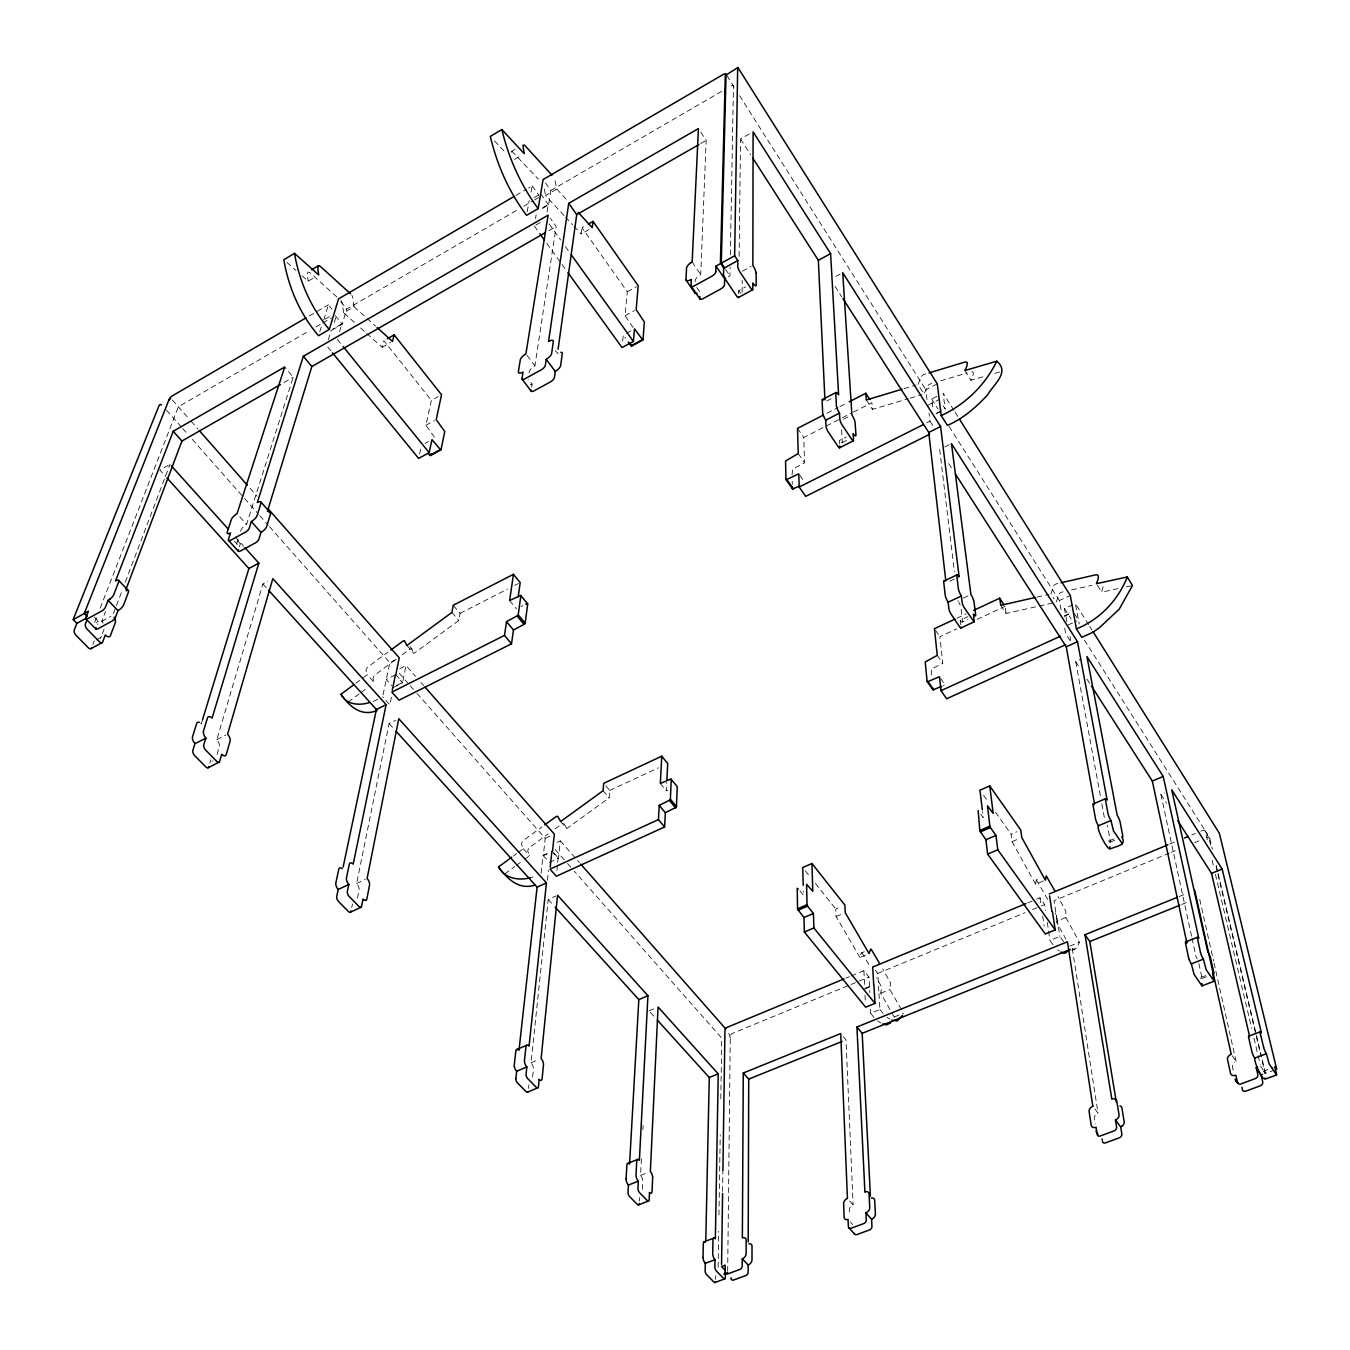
<?xml version="1.0" encoding="UTF-8"?>
<svg xmlns="http://www.w3.org/2000/svg" width="1350" height="1350" viewBox="0 0 1350 1350"><rect width="100%" height="100%" fill="white"/><g stroke="black" fill="none" stroke-linecap="round" stroke-linejoin="round"><path stroke-width="0.75" stroke-dasharray="5 3.75" d="M742.112 292.41L742.213 280.935A6.497 1.569 62.4 0 0 742.112 280.192M730.417 1038.049L728.156 1031.653M738.669 293.777L738.703 290.723L745.757 286.875M739.125 256.348L740.542 138.999L751.309 132.857M727.667 1271.396L730.283 1036.074A2.835 1.772 -42.2 0 1 732.392 1033.425L849.049 985.264M722.604 1191.409L722.908 1170.332M718.133 1267.279L718.689 1231.251M718.959 1214.933L720.225 1134.945M720.799 1098.697L721.71 1040.867L720.816 1037.07L574.391 871.273M715.669 1279.361L715.719 1275.649M728.325 276.75L729.945 275.856L730.114 267.148M730.333 254.829L733.472 85.877A3.999 1.333 -34.8 0 0 730.603 86.181L728.747 87.244M695.115 281.829L695.199 280.446A6.429 2.514 -35.5 0 1 695.773 279.045A6.531 2.548 -35.5 0 1 697.798 276.699A6.429 2.514 -35.5 0 1 700.717 274.641L706.168 140.417L700.65 131.946M642.482 1189.316L642.87 1181.233A4.691 2.042 69.9 0 0 641.79 1177.2A4.641 2.025 69.9 0 0 640.558 1175.411L641.419 1158.756M667.676 790.189L666.36 790.796L666.765 782.392M639.394 1201.112L639.562 1197.517M642.904 1129.579L643.123 1125.428M560.621 821.509L566.764 828.546L609.137 797.867L609.711 790.459L603.686 783.337M633.133 327.577L625.05 315.714L627.311 291.786L581.985 227.728L585.141 225.922M622.688 340.993L623.261 335.019L625.539 338.226M1071.849 950.569L1077.013 947.734L1079.426 942.216L1065.892 917.528L1065.791 911.031L1057.944 896.501M556.926 870.294L557.533 864.354M557.736 862.363L558.141 858.414L553.146 852.761M549.332 862.447L558.512 858.246L560.284 840.847L556.639 842.518M532.609 1076.929L533.436 1068.879A4.826 2.244 68.2 0 0 531.039 1062.821L548.218 899.454L555.677 896.079M528.525 1088.438L528.896 1084.86M547.442 880.267L548.488 870.362M1056.341 920.295L1056.341 915.587M541.097 873.231L543.054 855.411L548.353 852.981M416.998 693.377L545.214 838.299L543.308 855.681L548.826 853.149M589.072 229.483L581.141 233.989L581.985 227.728M1043.398 880.959L1035.636 884.199L1036.277 879.998L1040.259 878.31M531.647 387.18L532.119 384.075L528.711 379.569M529.082 373.039L529.318 371.604A6.21 2.379 -37.4 0 1 530.567 369.411A6.311 2.413 -37.4 0 1 532.946 367.116A6.21 2.362 -37.4 0 1 534.904 365.833L556.166 226.429L550.429 218.413M542.261 208.541L548.556 204.913L550.867 190.502L543.088 179.533M547.037 211.882L548.235 204.474L541.688 208.254M535.511 218.548L536.136 214.819M406.89 645.486L413.876 653.484L458.814 620.511L460.063 613.373L453.212 605.273M531.09 192.071L532.187 185.912L528.559 188.021M527.226 211.646L529.183 200.543M396.293 685.581L402.637 682.374L406.012 665.516L415.53 676.316M357.48 898.138L359.1 890.038A5.147 2.616 64.7 0 0 359.049 888.384A5.231 2.649 64.7 0 0 358.206 885.786A5.147 2.616 64.7 0 0 356.619 883.474L389.104 723.533L395.55 720.309M351.743 907.521L352.451 904.011M391.433 697.123L389.863 704.818L382.641 696.786M383.046 694.862L389.812 662.631L396.107 659.424M434.464 437.147L425.908 425.284L431.376 400.393L438.142 396.647M419.614 453.904L421.099 447.255M901.463 1009.597L889.869 989.499L890.561 982.868L882.681 968.895M894.324 1017.208L880.757 993.229L881.651 987.188L876.606 977.839M366.744 333.484L382.185 347.304L383.889 340.74L431.376 400.393M1118.087 588.634L1101.651 592.178L1103.507 585.478M865.418 955.108L859.933 957.403L861.249 953.033L865.046 951.412M332.032 330.092L342.225 324.202L346.697 309.049L518.467 209.318M217.029 754.498L219.341 746.567A5.468 2.886 61.3 0 0 216.793 739.699L262.879 583.976L267.84 581.31M209.824 763.222L210.836 759.797M339.609 331.594L341.904 323.798L333.045 328.911M328.337 339.711L331.273 329.94M334.311 322.498L336.589 314.904M1056.291 601.948L1059.328 593.595A3.172 1.772 -31.9 0 1 1061.235 592.329L1063.091 591.823M202.517 719.719L201.285 723.752A5.501 2.919 60.9 0 0 200.745 723.246M319.748 331.813L321.553 325.991M323.781 319.899L328.438 304.779L331.931 309.116M239.271 546.834L240.486 543.611M240.553 531.377L241.026 529.959A5.974 2.143 -40.4 0 1 244.097 526.179A5.906 2.109 -40.4 0 1 246.561 524.458L293.203 377.224L284.698 367.014M237.954 539.511L236.874 542.936A6.058 2.177 -40.5 0 0 238.815 544.32L240.249 543.729L237.482 540.658M982.851 376.836L970.903 380.278C971.798 378.574 976.151 370.001 970.498 371.925M94.112 616.984L98.364 621.337L97.217 624.324M113.467 613.457L115.695 607.567M116.438 605.61L122.394 589.916M125.364 582.053L169.999 464.333M100.592 638.415L101.419 636.255M102.296 633.96L104.186 628.982M92.914 644.423L94.213 641.031M103.089 623.126A5.771 3.122 58.2 0 0 101.756 621.422L105.519 611.584M96.457 617.794L94.196 623.633L98.364 621.337M100.237 608.074L177.761 408.375A3.578 1.097 -39.8 0 1 180.748 405.405L308.829 331.037M515.109 149.276L511.65 151.386L511.971 155.402M355.776 683.269L367.251 674.747L365.901 670.376L367.149 667.575L387.923 652.168M348.165 702.084L359.623 693.579M361.26 692.364L366.171 688.736M394.926 660.099L374.22 675.472L372.971 678.274L374.338 682.661L367.251 674.747M402.233 654.733L409.793 649.232A3.071 1.333 -40.4 0 1 411.429 648.726L413.876 653.484M513.354 856.018L516.662 853.588M518.316 852.39L523.26 848.745L521.438 844.037L522.433 841.202L542.008 826.841M504.833 873.821L514.688 866.582M516.341 865.367L522.923 860.541M524.559 859.342L529.504 855.714L527.664 850.989L528.643 848.154L548.167 833.844M555.053 828.833L562.208 823.719A2.886 1.502 -41 0 1 562.832 823.449M302.062 275.822L308.137 281.188L315.191 277.037M514.434 159.452L520.965 155.588M309.454 315.849L328.438 304.779M515.919 195.396L526.753 189.068M325.131 319.123L330.581 315.951M534.111 197.691L539.038 194.822M315.917 326.919L321.081 323.916M322.802 322.92L331.425 317.908M523.733 206.263L532.761 201.015M534.566 199.969L539.983 196.83M550.867 190.502L721.693 91.328M354.409 322.431L343.609 312.761L354.054 306.686L352.586 296.646A3.561 1.35 59 0 0 351.776 295.211M564.064 215.561L545.552 195.581L556.824 189.051L554.648 178.993A3.696 1.063 60.6 0 0 553.837 177.474M535.899 225.028L542.531 221.214M284.091 382.455L293.203 377.224M548.927 230.597L556.166 226.429M700.701 143.556L706.168 140.417M168.311 465.294L159.891 470.104L165.544 476.347M382.185 347.304L390.757 342.411M627.311 291.786L636.407 286.757M425.908 425.284L434.498 420.559M625.05 315.714L634.567 310.483M424.997 443.424L428.49 441.534M626.467 333.248L631.294 330.615M101.756 621.422L110.886 616.41M742.399 271.215L751.123 266.456M96.069 640.018L101.604 637.014M835.734 276.446L840.983 273.628M826.723 401.034L833.524 397.524M827.027 413.201L838.097 407.514M839.953 406.552L847.327 402.773M460.063 613.373L507.448 589.123M514.738 585.394L518.383 583.521M792.062 474.998L792.602 469.193L804.583 462.78L803.756 437.518L840.594 418.669M842.434 417.724L851.631 413.016M853.487 412.071L871.897 402.637L872.421 409.371L908.145 398.756M216.793 739.699L225.754 735.109M843.463 419.276L848.526 416.694M926.961 399.499L925.83 389.711L937.288 383.889M839.599 443.678L839.413 440.505L846.264 437.029M842.062 442.733L847.192 440.134M521.134 606.538L522.923 605.627M399.718 668.706L406.012 665.516M932.631 406.823L931.686 398.959L939.853 394.824M395.415 674.848L386.269 679.489L391.753 685.631M928.108 405.152L939.229 399.516M936.866 413.016L941.811 410.518M393.407 687.487L402.536 682.881L397.794 677.531M936.124 413.893L941.659 411.109M377.713 699.266L372.904 701.646M926.691 422.904L929.981 421.251L929.053 413.201M944.73 446.968L951.463 443.61M949.793 581.141L959.108 576.72M356.619 883.474L365.344 879.373M963.461 597.983L970.903 594.489M940.612 678.358L945.084 684.804L943.464 685.581M956.812 618.249L966.144 613.896M960.812 624.814L960.255 620.224L967.781 616.714M960.255 620.224A5.788 1.299 65 0 0 961.234 621.472A5.872 1.333 65 0 0 962.263 622.046L967.899 619.414M609.711 790.459L658.344 767.829M931.281 675.067L931.348 669.026L942.789 663.39L939.887 636.694L956.644 628.898M977.113 619.363L1005.041 606.352M545.214 838.299L552.504 834.924M1061.049 609.795L1059.362 600.531L1070.28 595.485M1066.838 621.557L1064.458 608.563L1073.537 604.378M1064.374 615.853L1069.672 613.423M1064.222 616.359L1069.74 613.828M1067.951 625.067L1076.692 621.067M1100.317 795.673L1075.68 661.551L1081.299 659.019M531.714 877.483L533.166 876.842M859.933 957.403L836.072 916.532L835.768 909.006L841.236 906.677M1035.636 884.199L1012.061 841.658L1011.066 834.199L1016.871 831.718M836.072 916.532L841.556 914.203M1012.061 841.658L1018.541 838.907M648.962 1010.846L654.429 1008.534M1191.544 936.158L1160.882 794.408L1164.51 792.872M531.039 1062.821L537.756 1059.986M1114.088 838.839L1108.755 841.067L1109.143 843.142M1110.054 842.265L1115.37 840.021M845.842 978.176L849.454 976.691M851.259 975.932L863.899 970.701L868.995 977.046L869.856 992.756M1027.721 902.88L1034.707 899.978M1036.446 899.269L1039.939 897.817L1044.731 904.534L1045.592 910.406M1169.741 844.087L1175.243 841.792M1191.729 834.975L1195.358 833.473M850.956 984.487L868.995 977.046M878.833 991.086L877.787 973.418L1025.089 912.651M1032.547 909.562L1039.517 906.694M1041.255 905.968L1044.731 904.534M1169.488 853.082L1054.063 900.686L1056.713 918.253M1171.429 852.272L1175.327 850.669M1194.412 842.788L1199.88 840.544M864.827 988.369L870.159 986.175M864.675 989.094L870.227 986.799M880.757 993.229L889.869 989.499M1065.892 917.528L1056.206 921.476L1065.892 939.094M873.939 1017.36L870.615 1013.276L879.93 1009.496L878.85 991.389M1053.067 944.764L1049.946 940.444L1059.851 936.427L1064.003 942.199M1179.259 896.535L1186.971 893.43M894.442 1016.938L903.572 1013.259M1069.757 946.131L1079.426 942.216M1181.689 904.5L1187.544 902.121M1200.825 831.212L1202.411 830.571A3.122 2.059 -30 0 1 1205.28 831.33L1207.406 840.257M640.558 1175.411L648.405 1172.34M1205.736 975.645L1200.487 977.501M1201.703 978.615L1206.832 976.607M1263.431 1071.546L1272.999 1067.293M1274.771 1069.942L1265.068 1073.537L1261.592 1058.771M904.028 388.648L915.958 385.071M940.596 380.852L967.106 372.938M910.136 398.166L922.033 394.639M925.746 373.899L923.822 374.541A3.426 1.586 -33.3 0 0 921.78 375.941L917.933 384.463L924.024 394.048L927.821 385.509A3.409 1.603 -33.2 0 1 929.863 384.126L931.787 383.484M994.781 373.376L1002.746 371.081M1036.868 597.105L1048.899 594.354M1071.63 589.899L1091.931 585.309M1000.755 605.323L1006.104 613.508L1054.198 602.674M1057.843 583.487L1055.97 583.993A3.189 1.772 -32 0 0 1054.063 585.276L1050.908 593.899L1054.08 598.894M1126.305 586.862L1132.464 585.529M511.852 151.2L538.431 179.213M1075.123 949.252L1072.372 948.898M861.401 952.931L861.604 952.914A2.767 0.878 67.2 0 1 862.515 953.707L870.362 967.123M1036.395 879.913L1048.309 900.484M563.827 823.331L566.764 828.546M880.841 1022.979L877.584 1020.954M890.123 1019.233L886.882 1017.191M1057.725 949.759L1059.278 950.94M286.875 262.406L295.988 270.456M360.585 327.949L365.209 332.1M336.859 296.933L310.112 272.869C305.404 268.937 308.154 279.855 308.137 281.188M354.054 306.686L375.57 326.143M494.539 140.923L505.778 152.904M172.328 400.005L188.443 418.23M565.481 217.097L572.602 224.775M574.037 226.311L581.141 233.989M556.824 189.051L568.148 201.403M262.879 583.976L267.098 588.617M389.104 723.533L393.339 728.207M548.218 899.454L553.787 905.614M650.362 1012.399L654.581 1017.039M235.254 536.895L243.591 546.159M850.365 1222.003L852.643 1224.534M234.394 541.181L237.161 544.252M523.26 848.745L529.504 855.714M543.054 855.411L548.117 861.097M239.743 516.797L246.561 524.458M849.69 1200.977L853.099 1204.791A4.539 3.189 -44 0 0 851.783 1205.499A4.59 3.223 -44 0 0 849.285 1209.533L849.487 1215.169M395.803 674.663L402.637 682.374M553.702 852.812L558.512 858.246M166.455 410.164L181.305 426.954M182.672 428.507L186.773 433.148M192.257 439.341L243.169 496.901M244.569 498.471L258.424 514.131M259.808 515.7L268.127 525.099M269.511 526.669L389.812 662.631M399.296 673.38L408.831 684.146M410.198 685.682L415.648 691.841M555.154 849.538L566.139 861.958M567.523 863.511L573.008 869.721M191.143 421.301L197.961 429.064M250.138 488.346L257.057 496.209M420.964 682.509L423.681 685.597M560.284 840.847L579.319 862.498M409.877 646.431L412.206 649.097M451.946 612.394L458.814 620.511M603.096 790.729L609.137 797.867M843.362 1036.716L845.994 1039.871L853.099 1204.791M509.608 600.564L516.476 608.901M660.336 783.489L666.36 790.796M327.746 347.001L331.273 351.304M337.314 339.39L340.824 343.71M879.93 1009.496L884.351 1014.947M799.875 890.865L803.436 895.303L803.334 891.338M335.306 315.596L342.225 324.202M340.875 301.776L346.697 309.049M875.239 970.245L877.787 973.418M805.292 870.733L810.371 877.112M815.451 883.491L835.768 909.006M527.057 355.404L534.904 365.833M1094.918 1109.008L1098.039 1113.142A4.725 3.476 -36.2 0 0 1094.259 1118.138L1095.154 1123.959M555.272 350.392L557.516 353.396A6.227 2.379 -37.1 0 1 558.276 353.008M534.246 225.973L538.734 232.183M546.784 243.354L559.71 261.259M562.056 264.499L566.747 270.996M549.197 223.965L560.689 240.013M565.38 246.544L568.89 251.454M540.675 193.86L548.556 204.913M532.187 185.912L538.869 195.278M980.826 814.303L983.256 817.695L982.547 811.806M983.526 795.268L988.318 802.035M995.507 812.194L1011.066 834.199M799.875 475.369L804.161 481.562M798.238 453.549L804.583 462.78M937.254 655.358L942.789 663.39M696.786 287.449L700.042 292.207M797.513 428.372L803.756 437.518M935.516 630.315L939.887 636.694M692.162 261.968L700.751 274.607M1232.213 1055.717L1236.128 1061.471A4.86 3.628 -30.9 0 0 1234.474 1062.399M1108.637 840.898L1109.464 841.928A5.468 1.131 66.3 0 0 1110.308 840.881L1107.743 827.027A5.383 1.097 66.3 0 0 1107.253 825.356M1263.988 1071.917L1264.899 1073.284M725.625 269.426L729.945 275.856M1260.579 1066.044L1265.439 1073.284L1262.064 1059.007M866.278 399.988L872.421 409.371M740.542 138.999L750.684 154.828M835.009 286.301L841.792 296.865M948.696 463.556L952.088 468.821M1075.68 661.551L1080.203 668.587M1086.953 679.134L1090.344 684.399M1160.882 794.408L1166.518 803.183M929.981 421.251L934.132 427.748M1070.027 640.541L1065.707 633.791L1064.34 626.181M726.975 75.617L734.079 87.008M739.597 95.715L925.83 389.711M931.686 398.959L938.216 409.269M949.101 426.448L1059.362 600.531M1064.458 608.563L1071.158 619.144M1084.388 640.035L1207.119 833.76L1211.254 846.112M1205.061 830.992L1209.769 838.417L1212.368 849.268M943.161 405.743L945.354 409.236M1074.263 613.491L1078.515 620.241M953.961 410.417L943.11 393.171L945.118 408.848M955.041 412.138L958.298 417.302M1088.623 624.645L1075.342 603.534L1079.241 624.038M1089.72 626.4L1091.914 629.893M964.879 370.524L970.903 380.278M1097.466 585.411L1101.651 592.178M1055.177 912.904L1055.886 914.338M1216.164 865.299L1217.616 871.391M1218.088 873.433L1261.609 1057.067M1216.114 866.632L1217.531 872.674M1218.021 874.682L1255.871 1034.606M1256.361 1036.648L1260.681 1054.907M1212.114 860.22L1214.021 868.337M1215.439 874.361L1251.737 1028.497M1254.015 1038.184L1257.66 1053.692M1258.116 1055.632L1260.158 1064.306M1199.745 899.454L1213.566 960.981M1214.021 963.022L1215.405 969.182M1215.861 971.224L1236.128 1061.471M1233.158 1070.061L1232.381 1066.551A4.86 3.628 -30.9 0 1 1232.82 1064.323A4.928 3.679 -30.9 0 1 1234.491 1062.366M1198.868 963.529L1201.804 977.096A5.147 0.979 67 0 1 1201.905 978.176A5.231 0.996 67 0 1 1201.213 978.396L1200.589 977.653L1200.825 978.699M1191.999 938.199L1195.999 956.694A5.113 0.979 66.9 0 1 1197.129 958.719M1101.836 803.925L1104.874 820.429M1070.044 636.508L1070.753 640.322M544.388 189.051L545.552 195.581M1072.322 948.594L1098.039 1113.142M1057.134 918.422L1059.851 936.427M1005.311 608.141L1006.104 613.508M1047.313 922.438L1049.946 940.444M1042.672 915.975L1044.124 925.965M1039.939 897.817L1040.783 903.673M961.149 609.339L962.567 621A5.788 1.299 65 0 1 962.246 622.046M939.668 449.483L954.399 571.624M343.609 312.761L342.174 302.721A3.561 1.367 58.9 0 0 340.808 300.544M841.607 429.84L842.299 441.973A6.176 1.468 63.6 0 1 841.792 442.817A6.278 1.502 63.6 0 1 840.544 441.973A6.176 1.468 63.6 0 1 839.413 440.505M870.396 1009.26L870.615 1013.276M863.899 970.701L864.726 986.411M864.996 995.119L865.316 1001.143M792.214 481.393L792.281 484.464M738.703 290.723A6.547 1.603 62.5 0 0 739.969 292.376A6.649 1.62 62.5 0 0 741.015 293.304M957.892 600.615A5.737 1.282 64.9 0 1 958.416 601.442M958.922 602.353A5.737 1.282 64.9 0 1 960.204 605.205M532.119 384.075A6.261 2.413 -37.5 0 1 530.212 384.902M212.929 761.197A5.586 2.987 61.4 0 1 212.254 760.894M1206.9 837.658A3.105 2.059 -29.9 0 1 1209.769 838.417"/><path stroke-width="1.5" d="M864.911 1191.898A4.573 3.206 -43.5 0 1 866.43 1191.611A4.641 3.257 -43.5 0 1 868.185 1192.168A4.573 3.206 -43.5 0 1 869.046 1193.788L869.754 1207.896A4.607 3.24 -43.8 0 1 865.924 1212.806L866.261 1220.231A2.936 2.076 -44.2 0 1 864.017 1223.471L851.209 1228.213A3.426 2.413 -44.5 0 1 848.357 1226.475L848.07 1219.472L846.754 1219.674A4.657 3.274 -44.3 0 1 844.138 1217.346L843.615 1203.204A4.607 3.206 -44 0 1 845.454 1199.694A4.556 3.172 -44 0 1 847.429 1198.446L840.729 1033.56L743.276 1073.014L742.365 1237.916A4.506 3.054 -46.4 0 1 744.441 1237.731A4.573 3.088 -46.4 0 1 745.808 1238.692A4.506 3.054 -46.4 0 1 746.179 1239.874L746.111 1253.947A4.539 3.088 -46.8 0 1 745.369 1256.158A4.607 3.122 -46.8 0 1 743.681 1258.031A4.539 3.088 -46.8 0 1 742.264 1258.808L748.136 1264.95L748.119 1272.341A2.902 1.974 -47.2 0 1 745.824 1275.531L733.556 1280.053A3.375 2.295 -47.4 0 1 731.025 1278.231L731.025 1277.775M748.204 1241.949L748.71 1079.106L743.276 1073.014M742.247 1258.824L742.196 1266.216A2.902 1.974 -47.1 0 1 739.901 1269.422L727.616 1273.961A3.375 2.295 -47.3 0 1 725.085 1272.156M703.013 1257.508L703.316 1243.418A4.556 1.907 70.7 0 1 703.822 1241.983A4.624 1.924 70.7 0 1 704.869 1241.797M738.636 296.663L738.636 296.983A4.202 1.029 62.5 0 1 736.543 295.937L725.659 279.754A4.928 1.215 62.3 0 1 723.516 274.438L723.651 268.414L720.428 262.423L725.288 75.516L737.893 67.5L937.288 383.889L941.22 415.598L947.413 425.368C963.124 418.753 976.168 407.143 987.643 394.808C993.178 384.716 1010.391 372.313 996.756 361.192L964.879 370.524C965.79 368.82 970.161 360.248 964.507 362.188L929.07 372.887M721.558 1264.461L722.587 1193.501M722.908 1170.332L724.95 1030.033A2.852 1.772 -42.2 0 1 727.076 1027.367L843.919 978.969M652.658 1177.318A4.641 2.008 69.8 0 0 650.362 1171.564L658.058 1006.999L718.217 1073.874L715.365 1238.811A4.556 1.89 70.6 0 0 714.083 1238.085A4.624 1.907 70.6 0 0 713.222 1238.692A4.556 1.89 70.6 0 0 712.969 1239.772L712.716 1253.863A4.59 1.907 70.8 0 0 715.011 1259.719L714.876 1267.127A2.936 1.215 70.9 0 0 716.276 1270.941L723.803 1278.602A3.409 1.401 71 0 0 725.338 1277.657L725.169 1265.186L721.524 1266.536L725.085 1270.181M652.674 1177.386L652.05 1191.544A4.759 2.059 70 0 1 650.346 1193.181L649.384 1192.489M703.029 1257.542A4.573 1.924 70.8 0 0 705.308 1263.347L705.139 1270.755A2.936 1.232 71 0 0 706.523 1274.552L714.083 1282.196A3.409 1.417 71.1 0 0 715.551 1281.707M705.797 1240.346L709.273 1077.503L657.383 1020.144M161.494 404.916L160.144 404.409L159.03 405.641L73.626 618.367L73.221 619.65L76.849 623.346L74.199 630.197A4.354 2.396 58 0 0 75.786 635.057L88.324 647.798A3.729 2.042 58.3 0 0 91.547 647.983L91.682 647.629M737.674 67.567L734.653 255.774L715.989 266.085L724.646 278.758L724.511 284.631A4.86 1.924 -35.3 0 1 720.748 289.001L702.996 298.671A4.151 1.654 -35.5 0 1 699.806 298.468L699.874 296.376M715.821 271.772L715.989 266.085M626.079 1179.039L626.889 1164.949A4.674 2.059 69.7 0 1 629.572 1164.156L638.82 999.608L555.188 907.149M649.502 1192.607L649.181 1199.627A3.493 1.519 70.1 0 1 647.342 1200.622L639.309 1192.421A3.004 1.316 70 0 1 637.959 1188.557L638.331 1181.166A4.708 2.059 69.8 0 1 636.002 1175.175L636.727 1161.034A4.674 2.042 69.7 0 1 637.048 1159.971A4.742 2.059 69.7 0 1 638.027 1159.414A4.674 2.042 69.7 0 1 639.394 1160.257L647.933 995.726L557.55 895.236L541.114 1058.569A4.826 2.228 68.2 0 1 543.493 1064.559L542.126 1078.751A4.877 2.261 68.4 0 1 541.738 1079.848A4.944 2.295 68.4 0 1 540.101 1080.203L539.021 1079.409M666.866 780.283L667.693 763.476L661.753 756.186L603.686 783.337L603.096 790.729L560.621 821.509L557.685 816.294A2.902 1.502 -41 0 0 556.065 816.699L544.725 824.867M671.237 779.203L670.376 799.453A3.409 1.839 -39.6 0 1 670.072 799.926L659.222 805.359L658.462 819.619L550.007 869.164L556.335 876.234L664.605 826.976L665.331 812.683L676.148 807.3A3.392 1.856 -39.6 0 0 676.451 806.811L677.244 786.544L670.798 779.001L660.336 783.489L661.753 756.186M626.096 1179.073A4.691 2.076 69.9 0 0 628.425 1185.064L628.003 1192.455A3.004 1.333 70.1 0 0 629.353 1196.319L637.419 1204.487A3.493 1.536 70.2 0 0 639.259 1203.474M628.273 342.056L631.496 346.039A4.05 1.198 61.9 0 0 631.749 346.022L643.022 339.896L644.338 321.941L636.154 309.623L638.212 285.744L593.021 221.417L588.279 224.117M631.952 344.317L631.8 346.005M567.911 272.616L622.046 347.574L633.403 341.398L634.5 328.86L642.718 339.93A4.05 1.181 62 0 0 642.954 339.93L643.022 339.896M539.173 1079.561L538.464 1086.547A3.628 1.688 68.5 0 1 536.304 1087.358L527.462 1078.329A3.122 1.468 68.3 0 1 526.078 1074.313L526.854 1066.939A4.894 2.278 68.2 0 1 525.842 1065.606A4.961 2.329 68.2 0 1 524.441 1060.628L525.96 1046.621A4.86 2.261 68 0 1 526.365 1045.575A4.928 2.295 68 0 1 527.529 1045.136A4.86 2.261 68 0 1 529.065 1046.115L546.446 882.9L398.773 718.706L367.099 878.546A5.164 2.599 64.7 0 1 368.685 880.858A5.248 2.633 64.7 0 1 369.529 883.507A5.164 2.599 64.7 0 1 369.562 885.077L366.863 898.948A5.197 2.633 64.9 0 1 365.867 900.231M552.504 851.462L554.327 834.081L425.031 687.133M550.226 867.173L551.88 851.344M515.852 1078.616L516.662 1071.242A4.877 2.295 68.2 0 1 515.227 1069.132A4.961 2.346 68.2 0 1 514.367 1066.584M518.974 1050.401L537.097 887.153L396.157 731.329M593.021 221.417L592.245 227.677L578.07 212.22M558.09 349.262L576.72 214.65L568.721 203.327L698.439 128.571L692.162 261.968A6.463 2.481 -35.5 0 0 690.069 263.351M518.197 596.751L520.206 582.592L513.456 574.324L453.212 605.273L451.946 612.394L406.89 645.486L404.477 640.744A3.088 1.333 -40.4 0 0 402.823 641.25L390.808 650.042M520.864 595.536L518.181 615.026A3.645 1.637 -39.3 0 1 517.843 615.516L506.52 621.641L504.478 635.411L391.871 692.128L399.077 700.194L511.498 643.815L513.489 630.011L524.779 623.919A3.628 1.654 -39.3 0 0 525.116 623.447L527.715 603.906L520.678 595.417L509.608 600.564L513.456 574.324M548.556 341.398A6.328 2.379 -37.2 0 1 553.348 341.348L551.627 353.548A6.311 2.396 -37.2 0 1 548.016 358.087L546.21 359.319L545.333 365.394A4.708 1.806 -37.3 0 1 541.401 369.748L524.711 378.911A4.033 1.536 -37.5 0 1 521.994 378.523L523.024 372.077A6.278 2.379 -37.5 0 1 518.349 371.942L520.307 359.707A6.244 2.346 -37.4 0 1 521.572 357.514A6.328 2.379 -37.4 0 1 523.969 355.219A6.244 2.346 -37.4 0 1 525.892 353.953L548.117 215.19L303.345 356.265L257.327 502.521A5.957 2.109 -40.1 0 1 261.006 503.01L257.006 515.818A6.008 2.143 -40.3 0 1 251.37 521.505M548.572 341.398L568.721 203.327M531.191 390.184L531.141 390.538A4.016 1.552 -37.5 0 0 533.874 390.943L550.513 381.864A4.691 1.823 -37.3 0 0 554.428 377.511L555.272 371.419L546.21 359.319M551.964 175.162L524.391 145.007L522.889 145.344L524.222 153.664L501.862 129.532L490.32 136.418C496.969 164.768 509.051 192.054 526.567 215.342L538.194 208.626L543.088 179.533L723.178 74.486A3.999 1.316 -34.9 0 1 726.047 74.166L721.305 262.997L724.545 267.823M1249.442 1036.682A4.995 0.911 67.3 0 0 1248.666 1037.678L1251.939 1051.768A5.029 0.911 67.4 0 0 1254.69 1058.096C1253.947 1061.37 1262.537 1082.261 1264.984 1078.127M351.051 910.862L350.966 911.284A3.324 1.704 65 0 1 348.621 911.706L338.361 901.294A3.881 2.008 64.8 0 1 336.741 896.366L338.192 889.481L337.179 888.148A5.299 2.717 64.6 0 1 335.863 884.571A5.214 2.683 64.6 0 1 335.846 882.917L338.816 869.079A5.231 2.666 64.4 0 1 341.584 868.269A5.181 2.633 64.4 0 1 342.208 868.708M392.259 690.221L395.415 674.848M395.803 674.663L399.246 657.821L268.127 508.798M244.974 547.695L258.863 563.136L212.068 718.183A5.518 2.902 61 0 0 210.819 717.154A5.569 2.936 61 0 0 207.579 717.643L203.428 731.16A5.552 2.953 61.1 0 0 203.377 732.814A5.636 2.987 61.1 0 0 204.744 736.543L205.841 738.011L203.799 744.744A4.134 2.211 61.3 0 0 205.47 749.874L216.894 761.535A3.527 1.89 61.6 0 0 219.645 761.4L221.704 754.279A5.518 2.919 61.5 0 0 223.121 755.392A5.603 2.97 61.5 0 0 224.994 755.764A5.518 2.919 61.5 0 0 226.209 754.599L230.124 741.083A5.484 2.869 61.4 0 0 227.559 734.197L272.818 578.644L386.117 704.616L353.194 864.169A5.181 2.616 64.4 0 0 352.097 863.274A5.248 2.649 64.4 0 0 349.346 864.084L346.444 877.922A5.231 2.666 64.6 0 0 346.461 879.559A5.316 2.7 64.6 0 0 347.794 883.136L348.958 884.655M343.119 867.105L376.414 709.492L386.117 704.616M430.971 453.718L430.599 455.473A3.898 1.519 60.8 0 1 430.228 455.541L428.119 453.499M430.599 455.473L441.011 449.803L444.757 431.511L436.219 419.614L441.534 394.757L394.149 334.884L387.315 338.782M332.438 352.755L418.618 458.392L429.148 452.655L431.966 439.627L440.64 449.871A3.915 1.502 60.8 0 0 440.944 449.837L441.011 449.803M1094.327 804.718A5.366 1.114 66.2 0 0 1093.061 805.174L1095.525 818.91A5.4 1.114 66.2 0 0 1098.461 825.744C1095.778 829.744 1111.101 855.967 1109.801 846.72M394.149 334.884L392.479 341.432L377.106 327.544M208.862 766.513L208.744 766.918A3.527 1.89 61.5 0 1 205.976 767.07L194.518 755.46A4.134 2.228 61.2 0 1 192.881 750.33L194.94 743.597L206.01 738.197M350.544 293.777L320.625 266.642C315.951 262.693 318.718 273.628 318.718 274.944L294.502 253.361L283.821 259.723C288.495 287.449 300.122 314.364 318.549 335.711L329.299 329.484L338.546 298.873L514.148 196.425M202.517 719.719L248.906 568.519L258.863 563.136M269.173 512.443A6.024 2.16 -40.2 0 1 270.169 512.595A5.923 2.143 -40.2 0 1 270.54 513.827L266.625 526.686A5.974 2.16 -40.3 0 1 265.798 528.154A6.075 2.194 -40.3 0 1 263.672 530.483A5.974 2.16 -40.3 0 1 260.972 532.389L258.896 539.173A3.831 1.401 -40.4 0 1 255.488 542.835L240.587 550.952A4.455 1.62 -40.6 0 1 238.207 550.176L238.326 549.804M267.452 511.296L311.833 366.542L545.299 232.672M84.341 613.524L84.746 612.259M126.141 590.743A5.805 2.008 -41.4 0 1 127.474 590.372A5.906 2.042 -41.4 0 1 128.554 590.878A5.822 2.008 -41.4 0 1 128.52 591.874L123.609 604.986A5.856 2.025 -41.6 0 1 122.091 607.247A5.957 2.059 -41.6 0 1 119.728 609.458A5.856 2.025 -41.6 0 1 118.007 610.588L115.358 617.524A3.746 1.299 -41.7 0 1 111.898 621.169L97.791 628.864A4.371 1.519 -41.8 0 1 95.85 627.885L96.019 627.446M126.056 589.191L181.912 441.045L280.446 384.548M260.972 532.389L251.336 521.556L249.21 528.306A3.847 1.384 -40.4 0 1 245.767 531.967L230.85 540.152A4.455 1.586 -40.5 0 1 228.488 539.392L230.563 532.963L229.129 533.554A6.075 2.16 -40.5 0 1 227.188 532.187L231.441 519.261A5.991 2.109 -40.3 0 1 237.026 513.742L284.698 367.014L173.222 431.274L115.56 580.939A5.839 1.974 -41.4 0 1 117.754 580.163A5.923 2.008 -41.4 0 1 118.8 580.652A5.839 1.974 -41.4 0 1 118.749 581.631L113.754 594.709A5.889 2.008 -41.5 0 1 112.202 596.97A5.974 2.042 -41.5 0 1 109.839 599.197M87.396 618.823L85.337 624.088A4.371 2.379 58.1 0 0 86.94 628.965L99.461 641.756A3.729 2.025 58.4 0 0 102.668 641.959L105.3 635.006A5.822 3.139 58.4 0 0 106.869 636.238A5.906 3.189 58.4 0 0 108.962 636.778A5.822 3.139 58.4 0 0 110.379 635.732L115.341 622.536A5.788 3.088 58.3 0 0 115.442 620.916M168.649 400.562L169.357 398.824A3.578 1.08 -39.8 0 1 172.344 395.854L305.961 317.891M1127.284 576.956C1118.205 600.092 1099.558 619.65 1076.422 628.914L1081.789 637.369L1093.129 632.171L1100.064 627.142L1119.285 609.053L1132.464 585.529L1127.284 576.956L1096.419 583.723C1097.094 581.783 1100.959 573.429 1095.407 574.898L1061.066 582.761M996.756 361.192C985.298 384.986 965.216 404.595 941.22 415.598M1189.316 959.85A5.248 1.012 67 0 0 1190.497 962.449A5.164 0.996 67 0 0 1191.341 963.883L1194.092 974.43L1201.972 985.905L1214.156 981.197L1212.587 972.979L1213.194 973.721A5.248 0.979 67 0 0 1213.819 973.806A5.164 0.962 67 0 0 1213.768 972.439L1210.612 958.348A5.181 0.962 66.9 0 0 1208.993 954.079A5.113 0.945 66.9 0 0 1207.845 952.02L1171.733 789.817L1222.155 869.079L1261.389 1032.801A4.995 0.878 67.2 0 0 1260.276 1033.29L1263.634 1047.381M1202.108 985.871L1201.838 983.391M960.981 627.952L974.211 621.793L973.418 614.081A5.889 1.299 65 0 0 975.696 614.874L973.974 601.678A5.754 1.266 64.9 0 0 973.552 600.058M902.559 1015.318L897.278 1020.921L892.013 1020.161M1067.259 951.666L1068.019 950.518M1110.037 848.964C1119.724 845.1 1126.035 845.235 1121.901 836.713A5.468 1.097 66.3 0 0 1122.728 835.684L1120.061 821.846A5.333 1.063 66.2 0 0 1117.176 815.231L1086.919 656.488L1163.211 776.436L1198.8 938.385A5.147 0.962 66.8 0 0 1197.467 938.621L1200.538 952.594M1265.034 1079.139L1276.644 1074.921L1274.94 1066.567L1276.712 1069.217L1219.354 833.304L1093.011 631.631M890.662 1022.861L886.478 1024.869L882.748 1023.908M369.765 702.456C359.556 705.763 346.326 705.021 341.01 694.237L354.122 684.484M530.601 877.702C518.805 880.875 504.681 878.58 498.521 866.919L511.718 857.233M1122.053 1126.119L1120.669 1126.929L1121.833 1133.949A3.544 2.649 -35.9 0 1 1119.302 1137.797L1105.38 1142.944A3.038 2.261 -36.5 0 1 1102.478 1141.509M311.546 269.781L318.566 265.613M576.72 214.65L698.878 144.602M1066.365 952.611L1064.053 953.302L1060.914 952.02M73.221 619.65L88.442 611.162L85.877 617.676A4.388 1.502 -41.7 0 0 87.801 618.638L101.942 610.892A3.763 1.282 -41.6 0 0 105.418 607.247L108.084 600.362L117.973 610.622M76.849 623.346L86.383 618.114M723.651 268.414L737.809 260.499L734.653 255.774M555.002 371.554L557.01 370.238A6.294 2.43 -37.2 0 0 560.655 365.648L562.292 353.396A6.294 2.413 -37.1 0 0 560.807 352.299M724.646 278.758L725.558 278.252M429.739 455.372L440.167 449.685M631.074 345.802L642.296 339.694M91.058 648.624L102.195 642.583M738.467 297.489L752.676 289.794M824.934 399.819L818.336 260.297L830.604 253.648L753.097 131.844L752.861 265.494A6.514 1.536 62.5 0 1 754.65 268.667A6.615 1.552 62.5 0 1 755.848 271.738A6.514 1.536 62.5 0 1 756.135 273.257M822.386 399.549L836.004 392.512M823.331 415.091L797.513 428.372L798.238 453.549L785.582 460.991L785.936 479.469L792.467 488.784A3.814 1.806 -35.4 0 0 792.804 488.936L799.74 485.916M849.167 401.811L865.789 393.289L869.856 399.532M830.604 253.648L838.62 394.892A6.193 1.417 63.5 0 0 837.608 393.542A6.261 1.434 63.5 0 0 835.734 393.171L836.392 405.624A6.345 1.468 63.5 0 0 838.485 411.362L839.498 413.117L825.744 420.171L826.031 426.398A4.641 1.114 63.6 0 0 828.276 431.966L838.097 446.563A3.966 0.945 63.7 0 0 839.784 447.103L839.717 445.939M525.724 604.209L527.715 603.906M208.069 767.779L218.97 762.244M839.565 447.795L853.335 440.809M923.4 424.558L799.217 487.046L805.697 496.361L929.644 434.278M945.81 580.821L928.749 432.439L940.579 426.516L842.721 272.7L851.917 414.956A6.143 1.417 63.6 0 1 853.571 417.926A6.244 1.434 63.6 0 1 854.752 420.896A6.143 1.417 63.6 0 1 855.09 422.449L855.951 435.038A6.193 1.434 63.7 0 1 855.461 435.864A6.294 1.451 63.7 0 1 854.246 435.021A6.193 1.434 63.7 0 1 853.116 433.536L853.538 440.134A3.966 0.928 63.7 0 1 851.884 439.56L842.096 424.913A4.657 1.08 63.6 0 1 839.852 419.327L839.498 413.117M944.072 581.006L957.15 574.796M338.192 889.481L348.789 884.486L347.372 891.371A3.898 1.991 64.8 0 0 349.009 896.299L359.252 906.744A3.324 1.688 65 0 0 361.581 906.339L363.015 899.066A5.197 2.633 64.9 0 0 364.264 900.028A5.282 2.666 64.9 0 0 365.884 900.231M940.579 426.516L959.108 576.72A5.856 1.282 64.8 0 0 956.779 575.674L958.382 588.836A5.839 1.299 64.8 0 0 958.787 590.49A5.923 1.316 64.8 0 0 960.441 594.405L961.369 596.008L948.156 602.218L948.915 608.783A4.337 0.996 64.9 0 0 951.075 614.132L959.783 627.041A3.713 0.844 65 0 0 961.099 627.176M954.939 619.127L934.436 628.712L937.254 655.358L925.222 661.989L927.112 681.48L932.816 689.597A3.561 2.025 -34.6 0 0 933.171 689.799L941.794 686.357M973.603 610.403L999.709 598.202L1003.978 604.716M350.443 912.195L361.058 907.251M1060.239 636.289L941.001 690.677L946.637 698.76L1065.639 644.709M537.097 887.153L546.446 882.9M1094.411 803.267L1066.23 646.819L1077.503 641.706L951.463 443.61L970.903 594.489A5.754 1.249 64.9 0 1 973.536 600.008M879.457 963.343L871.611 949.911A2.767 0.878 67.2 0 0 870.699 949.118L869.062 953.589L845.218 912.634L844.881 905.124L811.958 863.511L802.744 867.544L803.199 885.381M1054.772 890.747L1046.216 875.897L1045.339 880.149L1021.781 837.523L1020.752 830.064L989.736 785.919L979.948 790.189L982.311 809.831M873.939 985.281L874.969 1003.371L865.637 1007.184L804.347 932.006L803.976 917.511L797.783 909.427A3.274 1.114 66.8 0 1 797.614 908.871L807.03 904.652L806.574 884.267L812.784 891.27L811.958 863.511M1052.511 911.925L1055.194 929.914L1045.271 933.964L987.643 854.094L985.905 839.717L980.016 831.144A3.375 0.861 66.3 0 1 979.83 830.587L989.854 826.099L987.491 805.832L993.195 813.409L989.736 785.919M798.086 910.17L807.553 906.103L813.426 913.478L813.864 927.973L874.969 1003.371M980.336 831.904L990.427 827.584L995.963 835.414L997.785 849.791L1055.194 929.914M803.976 917.511L813.426 913.478M985.905 839.717L995.963 835.414M514.384 1066.635A4.877 2.295 68.2 0 1 514.266 1065.015L515.835 1050.941A4.843 2.278 68 0 1 516.577 1049.591L526.686 1045.288M1093.162 803.976L1105.549 798.711M638.82 999.608L647.933 995.726M1188.506 957.336L1185.536 943.346A5.13 0.979 66.9 0 1 1186.903 943.11L1152.326 781.059L1163.211 776.436M804.347 932.006L813.864 927.973M987.643 854.094L997.785 849.791M516.662 1071.242L526.854 1066.939M1098.461 825.744L1110.949 820.479A5.417 1.097 66.2 0 1 1108.029 813.679L1105.447 799.892A5.383 1.08 66.1 0 1 1107.135 800.061L1077.503 641.706M786.021 479.537L785.936 479.469A3.831 1.806 -35.4 0 0 786.341 479.706L798.795 473.833L799.217 487.046M527.563 1092.099L537.773 1087.847M1025.983 903.589L872.691 967.056L873.703 984.724M1049.287 893.953L1167.902 844.847M1184.439 837.996L1188.084 836.494M709.273 1077.503L718.217 1073.874M1177.774 820.733L1211.541 873.382L1222.155 869.079M864.894 1191.898L856.929 1027.013L1067.462 941.794L1092.842 1106.257M1115.252 1120.095L1116.872 1119.201A4.86 3.594 -35.7 0 0 1118.559 1117.209A4.776 3.544 -35.7 0 0 1119.066 1114.948L1116.703 1100.773A4.792 3.527 -35.5 0 0 1114.088 1098.816A4.742 3.493 -35.5 0 0 1111.826 1099.136L1084.978 934.706L1177.335 897.328M748.71 1079.106L842.096 1041.441M870.412 1196.184L862.178 1033.341L1070.381 949.388M1084.978 934.706L1089.804 941.541L1179.731 905.276M627.817 1163.362L637.639 1159.447M1185.688 941.946L1197.602 937.221M628.425 1185.064L638.331 1181.166M1191.341 963.883L1203.373 959.158A5.181 0.979 66.9 0 1 1202.108 956.88A5.265 0.996 66.9 0 1 1201.028 954.231A5.181 0.979 66.9 0 1 1200.555 952.644M638.702 1204.824L648.624 1200.977M704.109 1241.781L713.745 1238.136M1248.716 1036.176L1260.293 1031.805M705.308 1263.347L715.011 1259.719M1254.69 1058.096L1266.401 1053.726A5.029 0.894 67.3 0 1 1263.651 1047.431M1194.666 890.308L1231.234 1054.283A4.86 3.611 -31 0 0 1228.922 1055.767A4.944 3.679 -31 0 0 1227.606 1057.877A4.877 3.628 -31 0 0 1227.471 1059.362L1230.576 1073.469A4.894 3.662 -31 0 0 1231.875 1075.072A4.978 3.729 -31 0 0 1234.136 1075.579A4.894 3.662 -31 0 0 1235.891 1075.207L1237.545 1082.616A3.139 2.362 -30.9 0 0 1240.785 1083.983L1255.416 1078.549A3.662 2.751 -30.4 0 0 1257.829 1074.651L1256.209 1067.664L1257.66 1067.124M1256.209 1067.664L1261.086 1074.904L1262.554 1074.364M723.752 1274.079L727.616 1272.645M714.994 1282.466L724.714 1278.889M927.112 681.48L927.197 681.564A3.578 2.008 -34.6 0 0 927.551 681.75L939.482 676.738L941.001 690.677M974.059 621.844L964.356 607.905A4.354 0.962 64.9 0 1 962.179 602.556L961.369 596.008M902.036 389.239L866.278 399.988L865.789 393.289M1214.156 981.197L1206.174 969.705L1203.373 959.158M1034.859 597.561L1000.755 605.323L999.709 598.202M377.004 710.438C361.496 717.272 349.059 706.202 341.01 694.237M534.954 885.06C518.991 890.426 506.976 878.664 498.521 866.919M1122.424 843.868L1113.514 830.992L1110.949 820.479M170.589 398.739L168.919 399.887L84.274 613.457L87.193 616.444M1276.493 1074.887L1269.135 1063.817L1266.401 1053.726M85.793 618.739L95.782 628.948M978.159 810.54L979.779 830.419M118.581 580.348L128.334 590.574M166.944 477.9L248.906 568.519M268.498 590.169L376.414 709.492M228.555 540.422L238.292 551.205M848.846 1227.741L854.567 1234.086M171.382 465.868L228.319 529.166M865.907 1212.84L871.577 1219.219L871.948 1226.61A2.936 2.076 -44.2 0 1 869.721 1229.85L856.929 1234.558A3.409 2.413 -44.6 0 1 854.145 1233.242M173.222 431.274L181.912 441.045M199.328 430.616L247.371 485.207M580.686 864.051L725.659 1028.818M260.938 502.065L270.456 512.865M504.478 635.411L511.498 643.815M658.462 819.619L664.605 826.976M194.94 743.597L193.843 742.146A5.636 3.021 61 0 1 192.476 738.399A5.552 2.97 61 0 1 192.544 736.763L196.762 723.229A5.569 2.953 60.9 0 1 199.344 722.385M506.52 621.641L513.489 630.011M659.222 805.359L665.331 812.683M303.345 356.265L311.833 366.542M856.929 1027.013L862.178 1033.341M517.236 616.14L524.188 624.544M669.533 800.533L675.608 807.891M518.265 614.891L525.201 623.295M670.444 799.318L676.519 806.676M429.148 452.655L343.153 346.596M329.299 329.484C310.922 308.036 299.261 281.104 294.502 253.361M798.339 888.958L797.209 888.317L797.563 908.719M522.079 379.131L531.225 391.163M1120.669 1126.929L1115.471 1120.011L1116.619 1127.031A3.561 2.649 -36 0 1 1114.088 1130.878L1100.149 1136.042A3.038 2.261 -36.5 0 1 1097.229 1134.624L1096.082 1127.216A4.759 3.51 -36.4 0 1 1093.652 1127.503A4.843 3.578 -36.4 0 1 1091.829 1126.575A4.759 3.51 -36.4 0 1 1091.239 1125.411L1089.062 1111.269A4.742 3.476 -36.2 0 1 1092.825 1106.291M633.403 341.398L571.236 254.728M539.848 233.736L544.438 240.097M538.194 208.626C520.729 185.22 508.612 157.899 501.862 129.532M786.949 479.739L793.412 488.97M928.159 681.851L933.778 689.884M691.234 286.284L699.992 299.059M686.104 280.125L694.811 292.815M825.896 420.407L824.715 418.416A6.328 1.519 63.5 0 1 822.994 414.315A6.227 1.485 63.5 0 1 822.656 412.678L822.099 400.207A6.244 1.485 63.4 0 1 823.5 400.039M948.291 602.438L947.228 600.632A5.923 1.35 64.8 0 1 945.574 596.734A5.822 1.333 64.8 0 1 945.186 595.08L943.701 581.901A5.839 1.316 64.8 0 1 944.376 581.074M752.946 158.338L818.336 260.297M842.923 298.62L928.749 432.439M955.463 474.103L1066.23 646.819M1091.475 686.154L1152.326 781.059M959.377 419.023L1070.28 595.485L1076.422 628.914M807.553 906.103L807.249 905.361A3.274 1.097 66.7 0 1 807.081 904.804L807.081 904.804M990.427 827.584L990.09 826.824A3.392 0.844 66.3 0 1 989.904 826.251L989.854 826.099M1211.541 873.382L1249.324 1035.129M1241.933 1087.341L1242.489 1089.821A3.122 2.362 -30.8 0 0 1245.729 1091.188L1260.326 1085.788A3.662 2.767 -30.3 0 0 1262.722 1081.907L1261.086 1074.904M737.809 260.499L737.758 266.625A4.928 1.181 62.4 0 0 739.918 271.957L750.769 288.208A4.202 1.012 62.5 0 0 752.811 289.288L752.827 283.044A6.564 1.569 62.5 0 0 754.11 284.715A6.666 1.586 62.5 0 0 755.528 285.829A6.564 1.569 62.5 0 0 756.169 285.171L756.169 273.324M1235.132 1078.987L1235.52 1080.641A4.894 3.679 -30.9 0 0 1236.246 1081.839A4.961 3.729 -30.9 0 0 1238.237 1082.734M1089.804 941.541L1116.298 1101.938M1102.072 1139.012L1102.258 1140.21M1096.166 1130.591L1096.436 1132.262A4.742 3.527 -36.4 0 0 1097.061 1133.46A4.826 3.578 -36.4 0 0 1098.174 1134.203M1049.574 895.894L1051.903 911.503M932.732 689.513L932.546 687.656M792.383 488.717L792.349 486.928M1189.333 959.901A5.164 0.996 67 0 1 1188.523 957.386M694.659 292.326A6.497 2.548 -35.5 0 0 695.655 293.372A6.581 2.582 -35.5 0 0 697.089 293.355M715.821 271.772A4.877 1.907 -35.4 0 1 712.024 276.126L694.237 285.896A4.168 1.62 -35.6 0 1 691.031 285.711L691.335 279.484A6.497 2.514 -35.6 0 1 688.365 280.631A6.615 2.565 -35.6 0 1 686.424 280.462A6.497 2.514 -35.6 0 1 685.986 279.636L686.559 267.823A6.463 2.481 -35.5 0 1 687.69 265.646A6.564 2.514 -35.5 0 1 690.103 263.317M109.873 599.147A5.889 2.008 -41.5 0 1 108.118 600.328M114.058 617.136A5.771 3.088 58.3 0 1 115.425 620.865M704.852 1241.814A4.556 1.907 70.7 0 1 705.274 1242.051M528.053 1091.627A3.628 1.704 68.5 0 1 526.095 1091.627L517.219 1082.632A3.122 1.485 68.4 0 1 515.852 1078.616M516.577 1049.591A4.928 2.312 68 0 1 517.911 1049.608M1119.96 1105.886A4.776 3.544 -35.5 0 1 1121.85 1107.709L1124.229 1121.884A4.759 3.544 -35.7 0 1 1122.086 1126.086M871.29 1198.058A4.556 3.206 -43.6 0 1 872.691 1198.041A4.556 3.206 -43.6 0 1 874.682 1200.167L875.408 1214.274A4.59 3.24 -43.9 0 1 871.594 1219.185M748.963 1243.839A4.506 3.054 -46.5 0 1 750.279 1243.856A4.573 3.105 -46.5 0 1 751.646 1244.818A4.506 3.054 -46.5 0 1 752.017 1245.999L751.984 1260.073A4.522 3.088 -46.9 0 1 751.241 1262.284A4.59 3.139 -46.9 0 1 749.571 1264.14A4.522 3.088 -46.9 0 1 748.153 1264.916"/></g></svg>
